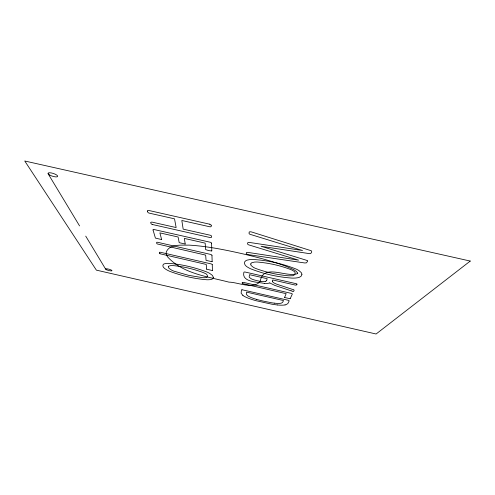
<?xml version="1.0" encoding="UTF-8"?>
<svg xmlns="http://www.w3.org/2000/svg" width="495" height="495" viewBox="0 0 495 495"><rect width="100%" height="100%" fill="white"/><g stroke="black" fill="none" stroke-linecap="round" stroke-linejoin="round"><path stroke-width="0.74" d="M242.173 282.942L242.569 282.367L243.441 282.385L291.524 293.43A1.702 0.384 12.2 0 1 291.846 293.585A2.883 0.65 12.2 0 1 292.304 294.086L290.181 298.695M266.743 280.288L267.176 278.691L249.486 274.675L249.208 276.68A15.531 3.657 12.7 0 0 249.511 277.522L251.417 278.877A6.008 1.411 12.9 0 0 252.351 279.279A8.198 1.931 12.8 0 0 254.312 279.953L256.645 280.585A13.08 3.094 12.8 0 0 257.617 280.807A9.925 2.339 12.8 0 0 260.871 281.401M272.491 281.061L272.825 279.972L295.385 285.095L296.326 285.083L296.913 284.501M284.594 297.421L286.16 293.671L242.42 283.561A8.378 1.887 12.9 0 1 242.216 282.948M211.761 250.984L208.624 250.588L205.617 249.579L205.171 243.132L184.35 238.417L185.21 243.93M212.126 261.719L206.056 260.364L205.666 255.111L157.181 243.917A9.349 2.32 14.7 0 1 156.649 243.101L156.68 242.296L157.565 242.265L210.876 254.48A1.887 0.476 13.8 0 1 211.278 254.671A3.193 0.804 13.8 0 1 211.978 255.327M185.149 244.047L179.19 242.661L178.107 237.006L159.885 232.885L161.605 239.45M161.568 239.543L155.411 238.095L153.048 229.971M212.38 270.542L206.57 269.162M290.132 298.739L284.606 297.495M285.052 304.914L285.312 304.858A22.906 4.87 12.7 0 0 286.24 304.592L287.861 303.553L289.16 300.923A2.76 0.594 12.3 0 0 288.733 300.459A1.627 0.353 12.3 0 0 288.43 300.317L242.395 289.829A1.621 0.353 13 0 0 242.043 289.829M264.621 283.499C258.483 281.94 241.35 282.422 243.88 272.3A3.044 0.73 13 0 1 244.586 272.009A1.794 0.433 13.1 0 1 244.963 272.002L296.833 283.845A8.929 2.128 12.2 0 1 296.87 284.495M293.052 291.314C294.469 291.376 294.5 289.371 292.83 289.519L277.485 284.452A12.864 3.044 12.3 0 1 274.638 283.282A9.182 2.166 12.4 0 1 272.906 282.162A11.162 2.636 12.3 0 1 272.535 281.073M277.231 304.945L274.143 304.561A24.892 5.315 12.6 0 1 271.866 304.208L256.008 300.694A24.447 5.222 12.7 0 1 252.394 299.624A19.324 4.102 12.8 0 1 242.828 295.422M274.255 303.144L272.25 302.866A20.233 4.331 12.6 0 1 270.944 302.649L263.185 301.078A26.848 5.798 12.7 0 1 256.268 299.302M209.682 224.198L148.494 210.4L147.504 210.468L147.448 211.544M152.608 224.551L210.276 237.581L211.309 237.538L211.625 236.616A9.764 2.679 14.2 0 0 211.247 235.731A1.281 0.353 14 0 0 210.103 235.205L183.169 229.142L181.82 220.479L209.967 226.821L210.932 226.76L211.297 225.85M291.066 290.812L274.793 285.398L269.806 282.954M242.934 295.435L241.145 293.219L241.424 290.051A2.747 0.594 13 0 1 242.055 289.829M160.04 253.774L206.26 264.441L206.557 269.119M48.114 173.77L79.565 225.906M85.728 236.127L105.633 269.125M159.47 252.97L159.576 252.271L160.411 252.264L211.229 263.922A1.801 0.433 13.7 0 1 211.613 264.101A3.044 0.73 13.8 0 1 212.281 264.701M211.563 243.206L211.81 250.897M211.953 255.321L212.157 261.651M212.256 264.695L212.442 270.456M152.608 224.575A1.281 0.347 15.2 0 1 151.427 224.043A10.401 2.815 15.1 0 1 150.839 223.047L150.734 222.861A12.202 3.31 15 0 1 150.709 222.385L151.81 222.063L176.14 227.558L174.525 218.833L149.366 213.159A1.343 0.377 15.5 0 1 148.129 212.615A10.76 3.05 15.3 0 1 147.504 211.557M209.688 224.167A1.398 0.402 14.1 0 1 210.882 224.755A11.187 3.218 14.3 0 1 211.235 225.794M153.023 229.965A3.403 0.891 15.1 0 1 153.592 229.544A2.011 0.526 15.1 0 1 153.964 229.507L210.418 242.278A1.999 0.532 13.9 0 1 210.845 242.488A3.391 0.903 14 0 1 211.588 243.212M159.984 253.749A8.91 2.11 14.5 0 1 159.526 253.013M307.426 260.859A2.574 0.699 11.8 0 0 305.83 260.079L261.075 246.275L308.738 253.539C311.237 254.814 313.267 250.408 310.142 250.396L252.555 232.279A10.03 2.896 13.1 0 0 250.779 231.771L249.294 231.92A16.91 4.931 12.8 0 0 249.152 232.248L249.072 233.609L249.765 234.222A3.576 1.04 13.1 0 0 250.637 234.494L302.513 250.495L249.579 242.463A3.657 1.015 13.1 0 0 248.682 242.358C247.494 242.049 247.054 244.375 248.354 244.722A3.644 1.009 13.1 0 0 249.208 245.019L298.565 260.141L247.599 252.357L246.578 252.438L246.232 253.378A13.26 3.502 12.8 0 0 246.281 253.762L247.549 254.461A9.974 2.661 13.1 0 0 248.917 254.715L304.864 262.981L306.529 262.826L307.389 261.49A10.29 2.784 12 0 0 307.333 260.853M293.015 291.345A3.805 0.872 12.2 0 1 291.14 290.806M269.732 282.899A21 4.95 12.9 0 1 267.535 283.406A13.773 3.23 12.8 0 1 264.627 283.505M266.694 280.275A15.481 3.651 12.9 0 1 265.735 281.284M265.605 281.247A8.545 2.011 12.8 0 1 260.933 281.451M285.046 304.914A18.562 3.935 12.6 0 1 277.256 304.957M256.28 299.296A15.815 3.372 12.7 0 1 250.81 297.421A14.176 3.013 12.7 0 1 247.364 295.509L246.331 294.148L246.541 292.118L283.499 300.533L282.682 302.297L281.507 303.058A13.415 2.846 12.6 0 1 274.279 303.157M168.331 266.78L168.993 268.333L171.685 270.159A12.035 2.667 14.2 0 0 173.986 271.18L188.546 275.331L202.703 277.689A13.142 2.927 13.9 0 0 204.93 277.689C208.909 278.209 207.776 273.84 204.819 273.308A11.818 2.648 13.9 0 0 203.167 272.528C193.44 268.964 183.2 266.527 172.873 265.574A13.637 3.038 14.2 0 0 170.726 265.623L168.894 266.056L168.331 266.78M301.944 274.242L301.238 276.086L299.624 277.175A23.222 5.835 12.4 0 1 297.124 277.837L295.583 278.023A20.654 5.179 12.4 0 1 291.939 278.097C277.912 277.07 263.903 274.007 250.81 268.859A19.181 4.808 12.7 0 1 247.902 267.331C245.471 266.353 242.612 262.523 245.829 260.698A23.414 5.915 12.6 0 1 247.42 260.067L249.511 259.665A21.099 5.34 12.7 0 1 253.075 259.479C267.826 260.351 282.571 263.643 296.288 269.138A19.051 4.826 12.3 0 1 299.147 270.728L301.337 272.696L301.944 274.242M213.382 277.379L212.429 278.951A20.604 4.585 14 0 1 210.697 279.533L209.54 279.687A18.321 4.078 13.9 0 1 206.662 279.749C194.238 278.741 181.931 275.82 170.243 271.526A17.059 3.774 14.2 0 1 167.347 270.183C165.46 269.156 161.475 266.947 163.276 264.386A20.796 4.641 14.1 0 1 164.315 263.841L165.844 263.501A18.742 4.183 14.2 0 1 168.622 263.352C181.609 264.243 194.473 267.38 206.656 271.904A16.88 3.787 13.9 0 1 209.54 273.296L212.392 275.362L213.382 277.379M250.693 263.996L251.113 265.506L253.329 267.288A13.538 3.403 12.7 0 0 255.667 268.445C266.069 272.3 277.058 274.774 288.102 275.771A14.819 3.725 12.4 0 0 290.899 275.758C294.401 276.625 297.346 272.318 293.188 270.753A13.334 3.366 12.3 0 0 291.543 269.868C280.615 265.58 268.927 262.987 257.233 262.016A15.351 3.873 12.7 0 0 254.51 262.084L251.633 262.765L250.693 263.996M297.724 273.116L297.637 273.549C286.859 278.122 263.278 262.987 260.29 281.067C254.232 290.181 237.551 282.063 228.968 282.144C207.881 276.631 182.958 273.809 167.57 256.868A86.006 20.778 13 0 1 166.258 252.035C169.674 243.577 181.572 245.384 188.942 245.112C207.485 246.201 225.757 249.956 243.831 254.077C258.378 257.592 272.937 261.28 286.927 266.644C290.546 268.5 295.484 269.453 297.724 273.116M470.25 261.063L376.089 334.001L96.376 270.14L24.75 160.999L470.25 261.063M106.827 269.862A3.292 0.65 15.1 0 0 111.932 270.746A3.292 0.65 15.1 0 0 107.582 268.903A3.292 0.65 15.1 0 0 106.827 269.862M49.766 175.088A5.086 1.448 17.9 0 0 57.649 176.486A5.086 1.448 17.9 0 0 51.146 172.91A5.086 1.448 17.9 0 0 49.766 175.088"/></g></svg>
